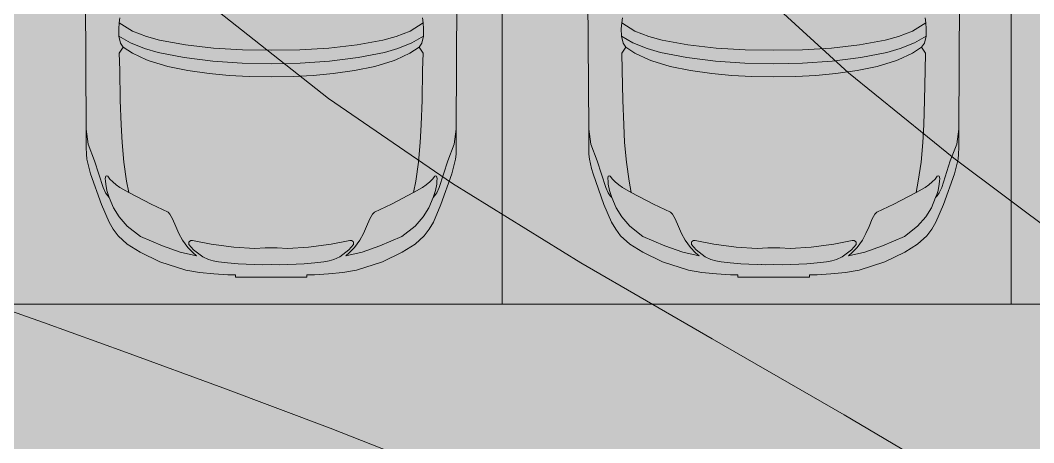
# Model space of a CAD drawing. Header units: millimetres. Extents: x 132836 to 1862386, y -330276 to -143438.
# Drawn here: x 183027 to 188005, y -271291 to -269216 of the extents above; entities that cross this region are included whole.
import ezdxf

# ---------------------------------------------------------------- set-up
doc = ezdxf.new("R2010")
doc.units = ezdxf.units.MM
doc.header["$MEASUREMENT"] = 0
for name, color, linetype in [('Extérieur - Environnement', 7, 'Continuous'), ('Nouveau_CN_01_00', 7, 'Continuous'), ('Nouveau_CN_02_00', 7, 'Continuous')]:
    doc.layers.add(name, color=color, linetype=linetype)

msp = doc.modelspace()

# ---------------------------------------------------------------- hatches: boundary and pattern name
at = {"linetype": 'Continuous', "lineweight": 0, "true_color": 0x6f6f6f}
h = msp.add_hatch(color=8, dxfattribs=at)
h.paths.add_polyline_path([(141848.442, -275935.042), (141848.442, -295062.571), (269220.821, -293826.868), (269220.821, -270902.734), (268763.049, -270902.734), (254213.6, -271040.575), (254213.6, -163437.635), (153156.2, -163437.635), (153156.2, -271040.575), (153182.962, -271040.57), (153183.146, -272000.514, -0.40942736), (149183.681, -275935.042)])
h.paths.add_polyline_path([(158435.584, -260639.953), (155145.584, -260639.953), (155145.584, -248364.953), (155145.584, -243089.974), (155145.584, -242189.974), (158435.584, -242189.974)], flags=0)
h.paths.add_polyline_path([(196775.042, -260810.571), (196775.042, -222495.57), (186955.542, -222495.57), (186955.542, -218295.57), (196754.55, -218295.57), (196754.55, -208495.57), (196754.55, -204495.57), (193355.542, -204495.57), (193355.542, -201780.57), (193355.542, -195161.535), (195576.034, -195161.535), (195576.034, -189810.571), (217850.068, -189810.571), (217850.068, -262266.885), (245610.045, -262266.885), (245610.045, -253395.571), (245626.034, -253395.571), (246426.034, -253395.571), (247826.034, -253395.571), (247826.034, -248005.571), (247826.034, -246605.571), (245626.034, -246605.571), (245610.045, -246605.571), (245610.045, -171995.57), (212806.28, -171995.57), (161503.433, -171995.57), (161503.433, -193810.571), (161503.433, -230015.57), (161503.433, -260810.571)], flags=0)
h.paths.add_polyline_path([(162737.042, -269433.913, -0.09031866), (162858.773, -268727.623, -0.20144873), (163912.639, -267592.74, -0.10421145), (164718.006, -267415.055), (165317.979, -267409.371, -0.10404461), (166125.354, -267571.244, -0.23825546), (167284.257, -268953.318, -0.05518862), (167336.836, -269390.334), (167338.931, -269611.438), (167351.046, -270890.267), (167092.583, -271892.761, -0.26794919), (165370.083, -272909.124), (164770.11, -272914.808, -0.19371746), (163379.252, -272370.185, -0.07056876), (163028.663, -271931.262, -0.1316525), (162751.253, -270933.845)], flags=0)
h.paths.add_polyline_path([(173316.986, -273599.031), (173316.986, -273452.052), (173330.488, -267377.824, -0.3805567), (175316.986, -265609.826), (175394.714, -265609.826), (175394.714, -270609.826), (190394.714, -270609.826), (190394.714, -265609.826), (195356.191, -265609.826, -0.41421356), (196856.191, -267109.826), (196856.191, -273660.699, -0.34550161), (195137.285, -275433.432), (175327.752, -275599.002, -0.4157911)], flags=0)
h.paths.add_polyline_path([(205510.093, -271504.083, -0.13447393), (205230.948, -270484.937), (205230.948, -268984.937, -0.41421356), (207230.948, -266984.937), (207830.948, -266984.937, -0.41421356), (209830.948, -268984.937), (209830.948, -270484.937, -0.12882035), (209574.03, -271465.581, -0.27093629), (207830.948, -272484.937), (207230.948, -272484.937, -0.26498)], flags=0)
h.paths.add_polyline_path([(217862.687, -273329.325), (217869.949, -267730.336, -0.09856151), (218100.718, -266943.721), (218117.681, -266951.545, -0.258849), (219955.479, -265605.827), (219953.141, -265587.294), (220637.569, -265587.294), (220637.569, -265687.294), (220637.569, -270687.294), (250537.569, -270687.294), (250537.569, -265687.294), (252208.004, -265687.294), (254186.294, -265687.294), (254186.294, -267687.294), (254186.294, -271062.255, 0.00134576), (254186.323, -271073.021), (254197.209, -273095.233, -0.41421356), (252208.004, -275105.97), (243484.534, -275105.97, -0.00518896), (243431.438, -275116.103), (235447.992, -275196.191), (220071.012, -275253.24, -0.38655333), (217873.089, -273475.385, -0.02518922)], flags=0)
at = {"linetype": 'Continuous', "lineweight": 0, "true_color": 0x90b349}
msp.add_hatch(color=55, dxfattribs=at).paths.add_polyline_path([(175394.714, -271810.115), (175394.714, -273590.239), (195581.991, -273450.488), (195571.148, -271436.346), (195571.148, -271563.708), (190571.148, -271563.708), (190571.148, -270609.826), (188115.569, -270609.826), (187894.714, -270609.826), (185394.714, -270609.826), (182894.714, -270609.826), (180394.714, -270609.826), (177894.714, -270609.826), (175394.714, -270609.826)])

# ---------------------------------------------------------------- linework, layer by layer
at = {"color": 9, "linetype": 'Continuous', "lineweight": 5}
msp.add_lwpolyline([(173316.986, -273452.052), (173316.986, -273599.031, 0.4157911), (175327.752, -275599.002), (195137.285, -275433.432, 0.34550161), (196856.191, -273660.699), (196856.191, -267109.826, 0.41421356), (195356.191, -265609.826), (190394.714, -265609.826), (190394.714, -270609.826), (175394.714, -270609.826), (175394.714, -265609.826), (175316.986, -265609.826, 0.3805567), (173330.488, -267377.824)], format="xyb", close=True, dxfattribs=at)
at = {"color": 255, "linetype": 'Continuous', "lineweight": 5, "flags": 128}
for points in [[(185394.714, -270609.826), (185394.714, -265609.826)], [(185394.714, -265609.826), (185394.714, -270609.826)], [(187894.714, -270609.826), (187894.714, -265609.826)], [(187894.714, -265609.826), (187894.714, -270609.826)], [(182894.714, -270609.826), (185394.714, -270609.826)], [(185394.714, -270609.826), (187894.714, -270609.826)], [(187894.714, -270609.826), (190394.714, -270609.826)]]:
    msp.add_lwpolyline(points, dxfattribs=at)
at = {"color": 7, "linetype": 'Continuous', "lineweight": 5}
msp.add_lwpolyline([(175394.714, -271810.115), (175394.714, -273590.239), (195581.991, -273450.488), (195571.148, -271436.346), (195571.148, -271563.708), (190571.148, -271563.708), (190571.148, -270609.826), (188115.569, -270609.826), (187894.714, -270609.826), (185394.714, -270609.826), (182894.714, -270609.826), (180394.714, -270609.826), (177894.714, -270609.826), (175394.714, -270609.826)], close=True, dxfattribs=at)
at = {"layer": 'Extérieur - Environnement', "color": 7, "linetype": 'Continuous', "lineweight": 13}
for p, q in [((183346.965, -269096.19), (183351.116, -269751.346)), ((183346.965, -269096.19), (183351.116, -269751.346)), ((185168.006, -269751.346), (185172.157, -269096.19)), ((185172.157, -269096.19), (185168.006, -269751.346)), ((185815.491, -269096.19), (185819.642, -269751.346)), ((185815.491, -269096.19), (185819.642, -269751.346)), ((187636.533, -269751.346), (187640.684, -269096.19)), ((187640.684, -269096.19), (187636.533, -269751.346)), ((183516.174, -269203.417), (183512.884, -269228.342)), ((185002.947, -269203.417), (185006.237, -269228.342)), ((185984.701, -269203.417), (185981.411, -269228.342)), ((187471.474, -269203.417), (187474.764, -269228.342)), ((183512.884, -269228.342), (183510.741, -269258.769)), ((183510.741, -269258.769), (183511.52, -269294.132)), ((183577.698, -269268.776), (183512.884, -269228.342)), ((184941.424, -269268.776), (185006.237, -269228.342)), ((185006.237, -269228.342), (185008.381, -269258.769)), ((185008.381, -269258.769), (185007.601, -269294.132)), ((185981.411, -269228.342), (185979.268, -269258.769)), ((185979.268, -269258.769), (185980.047, -269294.132)), ((186046.224, -269268.776), (185981.411, -269228.342)), ((187409.951, -269268.776), (187474.764, -269228.342)), ((187474.764, -269228.342), (187476.907, -269258.769)), ((187476.907, -269258.769), (187476.128, -269294.132)), ((183567.899, -269327.351), (183511.52, -269294.132)), ((183511.52, -269294.132), (183519.848, -269327.849)), ((183646.453, -269295.032), (183577.694, -269268.775)), ((183711.589, -269313.743), (183646.447, -269295.03)), ((184807.532, -269313.743), (184872.675, -269295.03)), ((184872.668, -269295.032), (184941.427, -269268.775)), ((184951.223, -269327.351), (185007.601, -269294.132)), ((185007.601, -269294.132), (184999.273, -269327.849)), ((186036.425, -269327.351), (185980.047, -269294.132)), ((185980.047, -269294.132), (185988.375, -269327.849)), ((186114.98, -269295.032), (186046.221, -269268.775)), ((186180.116, -269313.743), (186114.974, -269295.03)), ((187276.059, -269313.743), (187341.201, -269295.03)), ((187341.195, -269295.032), (187409.954, -269268.775)), ((187419.749, -269327.351), (187476.128, -269294.132)), ((187476.128, -269294.132), (187467.8, -269327.849)), ((183533.164, -269347.206), (183513.633, -269377.595)), ((183519.848, -269327.849), (183519.875, -269327.864)), ((183533.164, -269347.206), (183519.848, -269327.849)), ((183533.17, -269347.246), (183533.164, -269347.206)), ((183533.17, -269347.246), (183577.773, -269376.964)), ((183638.102, -269354.974), (183567.899, -269327.351)), ((183703.749, -269373.739), (183638.102, -269354.974)), ((183837.881, -269337.166), (183711.584, -269313.742)), ((183976.025, -269352.527), (183837.881, -269337.166)), ((184118.955, -269360.929), (183976.023, -269352.527)), ((184259.59, -269363.489), (184118.953, -269360.929)), ((184259.532, -269363.489), (184400.169, -269360.929)), ((184400.167, -269360.929), (184543.099, -269352.527)), ((184543.097, -269352.527), (184681.24, -269337.166)), ((184681.24, -269337.166), (184807.538, -269313.742)), ((184815.373, -269373.739), (184881.02, -269354.974)), ((184881.02, -269354.974), (184951.223, -269327.351)), ((184985.952, -269347.246), (184941.349, -269376.964)), ((184985.952, -269347.246), (184985.957, -269347.206)), ((184985.957, -269347.206), (184999.273, -269327.849)), ((184985.957, -269347.206), (185005.488, -269377.595)), ((184999.273, -269327.849), (184999.247, -269327.864)), ((186001.691, -269347.206), (185982.16, -269377.595)), ((185988.375, -269327.849), (185988.401, -269327.864)), ((186001.691, -269347.206), (185988.375, -269327.849)), ((186001.697, -269347.246), (186001.691, -269347.206)), ((186001.697, -269347.246), (186046.3, -269376.964)), ((186106.629, -269354.974), (186036.425, -269327.351)), ((186172.275, -269373.739), (186106.629, -269354.974)), ((186306.408, -269337.166), (186180.11, -269313.742)), ((186444.552, -269352.527), (186306.408, -269337.166)), ((186587.482, -269360.929), (186444.549, -269352.527)), ((186728.116, -269363.489), (186587.479, -269360.929)), ((186728.058, -269363.489), (186868.695, -269360.929)), ((186868.693, -269360.929), (187011.626, -269352.527)), ((187011.623, -269352.527), (187149.767, -269337.166)), ((187149.767, -269337.166), (187276.064, -269313.742)), ((187283.899, -269373.739), (187349.546, -269354.974)), ((187349.546, -269354.974), (187419.749, -269327.351)), ((187454.478, -269347.246), (187409.875, -269376.964)), ((187454.478, -269347.246), (187454.484, -269347.206)), ((187454.484, -269347.206), (187467.8, -269327.849)), ((187454.484, -269347.206), (187474.015, -269377.595)), ((187467.8, -269327.849), (187467.774, -269327.864)), ((183513.633, -269377.595), (183515.812, -269460.947)), ((183577.773, -269376.964), (183647.652, -269409.539)), ((183647.652, -269409.539), (183660.712, -269414.401)), ((183832.191, -269399.288), (183703.749, -269373.739)), ((183972.873, -269416.628), (183832.191, -269399.288)), ((184546.249, -269416.628), (184686.931, -269399.288)), ((184686.931, -269399.288), (184815.373, -269373.739)), ((184871.47, -269409.539), (184858.409, -269414.401)), ((184941.349, -269376.964), (184871.47, -269409.539)), ((185005.488, -269377.595), (185003.309, -269460.947)), ((185982.16, -269377.595), (185984.339, -269460.947)), ((186046.3, -269376.964), (186116.179, -269409.539)), ((186116.179, -269409.539), (186129.239, -269414.401)), ((186300.718, -269399.288), (186172.275, -269373.739)), ((186441.399, -269416.628), (186300.718, -269399.288)), ((187014.776, -269416.628), (187155.457, -269399.288)), ((187155.457, -269399.288), (187283.899, -269373.739)), ((187339.996, -269409.539), (187326.936, -269414.401)), ((187409.875, -269376.964), (187339.996, -269409.539)), ((187474.015, -269377.595), (187471.836, -269460.947)), ((183515.811, -269460.884), (183518.457, -269607.709)), ((183515.814, -269460.93), (183515.814, -269460.947)), ((183660.712, -269414.402), (183751.253, -269442.215)), ((183751.253, -269442.215), (183850.301, -269463.144)), ((184117.657, -269426.446), (183972.873, -269416.628)), ((184259.561, -269429.553), (184117.657, -269426.446)), ((184259.561, -269429.553), (184401.465, -269426.446)), ((184401.465, -269426.446), (184546.249, -269416.628)), ((184767.868, -269442.215), (184668.821, -269463.144)), ((184858.409, -269414.402), (184767.868, -269442.215)), ((185003.31, -269460.884), (185000.665, -269607.709)), ((185003.308, -269460.93), (185003.308, -269460.947)), ((185984.338, -269460.884), (185986.983, -269607.709)), ((185984.34, -269460.93), (185984.341, -269460.947)), ((186129.239, -269414.402), (186219.78, -269442.215)), ((186219.78, -269442.215), (186318.827, -269463.144)), ((186586.184, -269426.446), (186441.399, -269416.628)), ((186728.087, -269429.553), (186586.184, -269426.446)), ((186728.087, -269429.553), (186869.991, -269426.446)), ((186869.991, -269426.446), (187014.776, -269416.628)), ((187236.395, -269442.215), (187137.347, -269463.144)), ((187326.936, -269414.402), (187236.395, -269442.215)), ((187471.837, -269460.884), (187469.192, -269607.709)), ((187471.835, -269460.93), (187471.834, -269460.947)), ((183850.301, -269463.144), (183955.208, -269477.969)), ((183955.208, -269477.969), (184053.169, -269486.764)), ((184053.169, -269486.764), (184151.742, -269491.741)), ((184151.742, -269491.741), (184259.567, -269493.485)), ((184367.38, -269491.741), (184259.554, -269493.485)), ((184465.952, -269486.764), (184367.38, -269491.741)), ((184563.914, -269477.969), (184465.952, -269486.764)), ((184668.821, -269463.144), (184563.914, -269477.969)), ((186318.827, -269463.144), (186423.734, -269477.969)), ((186423.734, -269477.969), (186521.696, -269486.764)), ((186521.696, -269486.764), (186620.268, -269491.741)), ((186620.268, -269491.741), (186728.094, -269493.485)), ((186835.906, -269491.741), (186728.081, -269493.485)), ((186934.479, -269486.764), (186835.906, -269491.741)), ((187032.44, -269477.969), (186934.479, -269486.764)), ((187137.347, -269463.144), (187032.44, -269477.969)), ((183518.457, -269607.709), (183522.749, -269729.168)), ((185000.665, -269607.709), (184996.373, -269729.168)), ((185986.983, -269607.709), (185991.275, -269729.168)), ((187469.192, -269607.709), (187464.899, -269729.168)), ((183351.116, -269751.346), (183351.032, -269802.17)), ((183351.116, -269751.346), (183351.032, -269802.17)), ((183351.116, -269751.346), (183360.959, -269824.712)), ((183522.749, -269729.168), (183527.286, -269815.707)), ((184996.373, -269729.168), (184991.836, -269815.707)), ((185168.006, -269751.346), (185158.163, -269824.712)), ((185168.089, -269802.17), (185168.006, -269751.346)), ((185168.006, -269751.346), (185168.089, -269802.17)), ((185819.642, -269751.346), (185819.559, -269802.17)), ((185819.642, -269751.346), (185819.559, -269802.17)), ((185819.642, -269751.346), (185829.485, -269824.712)), ((185991.275, -269729.168), (185995.812, -269815.707)), ((187464.899, -269729.168), (187460.362, -269815.707)), ((187636.533, -269751.346), (187626.69, -269824.712)), ((187636.616, -269802.17), (187636.533, -269751.346)), ((187636.533, -269751.346), (187636.616, -269802.17)), ((183351.032, -269802.17), (183351.143, -269840.241)), ((183351.032, -269802.17), (183351.143, -269840.241)), ((185167.978, -269840.241), (185168.089, -269802.17)), ((185168.089, -269802.17), (185167.978, -269840.241)), ((185819.559, -269802.17), (185819.67, -269840.241)), ((185819.559, -269802.17), (185819.67, -269840.241)), ((187636.505, -269840.241), (187636.616, -269802.17)), ((187636.616, -269802.17), (187636.505, -269840.241)), ((183351.143, -269840.241), (183351.67, -269873.351)), ((183351.143, -269840.241), (183351.67, -269873.351)), ((183360.959, -269824.712), (183392.484, -269907.076)), ((183372.073, -269853.75), (183372.125, -269854.762)), ((183527.284, -269815.686), (183536.065, -269913)), ((183536.065, -269913), (183527.314, -269815.707)), ((184991.838, -269815.686), (184983.057, -269913)), ((184983.057, -269913), (184991.808, -269815.707)), ((185158.163, -269824.712), (185126.637, -269907.076)), ((185147.048, -269853.75), (185146.997, -269854.762)), ((185167.452, -269873.351), (185167.978, -269840.241)), ((185167.978, -269840.241), (185167.452, -269873.351)), ((185819.67, -269840.241), (185820.197, -269873.351)), ((185819.67, -269840.241), (185820.197, -269873.351)), ((185829.485, -269824.712), (185861.011, -269907.076)), ((185840.6, -269853.75), (185840.651, -269854.762)), ((185995.81, -269815.686), (186004.591, -269913)), ((186004.591, -269913), (185995.84, -269815.707)), ((187460.364, -269815.686), (187451.584, -269913)), ((187451.584, -269913), (187460.335, -269815.707)), ((187626.69, -269824.712), (187595.164, -269907.076)), ((187615.575, -269853.75), (187615.523, -269854.762)), ((187635.978, -269873.351), (187636.505, -269840.241)), ((187636.505, -269840.241), (187635.978, -269873.351)), ((183351.67, -269873.351), (183354.471, -269897.495)), ((183351.67, -269873.351), (183354.471, -269897.495)), ((183354.471, -269897.495), (183364.868, -269944.851)), ((183364.868, -269944.851), (183354.471, -269897.495)), ((183392.484, -269907.076), (183434.085, -270036.675)), ((185126.637, -269907.076), (185085.037, -270036.675)), ((185154.254, -269944.851), (185164.651, -269897.495)), ((185154.254, -269944.851), (185164.651, -269897.495)), ((185164.651, -269897.495), (185167.452, -269873.351)), ((185167.452, -269873.351), (185164.651, -269897.495)), ((185820.197, -269873.351), (185822.997, -269897.495)), ((185820.197, -269873.351), (185822.997, -269897.495)), ((185822.997, -269897.495), (185833.395, -269944.851)), ((185833.395, -269944.851), (185822.997, -269897.495)), ((185861.011, -269907.076), (185902.612, -270036.675)), ((187595.164, -269907.076), (187553.563, -270036.675)), ((187622.78, -269944.851), (187633.178, -269897.495)), ((187622.78, -269944.851), (187633.178, -269897.495)), ((187633.178, -269897.495), (187635.978, -269873.351)), ((187635.978, -269873.351), (187633.178, -269897.495)), ((183364.868, -269944.851), (183371.883, -269970.356)), ((183371.883, -269970.356), (183364.868, -269944.851)), ((183536.065, -269913), (183549.687, -270006.245)), ((184983.057, -269913), (184969.435, -270006.245)), ((185147.239, -269970.356), (185154.254, -269944.851)), ((185147.239, -269970.356), (185154.254, -269944.851)), ((185833.395, -269944.851), (185840.41, -269970.356)), ((185840.41, -269970.356), (185833.395, -269944.851)), ((186004.591, -269913), (186018.213, -270006.245)), ((187451.584, -269913), (187437.961, -270006.245)), ((187615.765, -269970.356), (187622.78, -269944.851)), ((187615.765, -269970.356), (187622.78, -269944.851)), ((183371.883, -269970.356), (183425.701, -270120.292)), ((183425.701, -270120.292), (183371.883, -269970.356)), ((183447.09, -269981.131), (183444.356, -269992.834)), ((183444.356, -269992.834), (183445.67, -270005.929)), ((183445.67, -270005.929), (183446.617, -270020.858)), ((183451.543, -269979.866), (183447.09, -269981.131)), ((183456.431, -269982.023), (183451.543, -269979.866)), ((183467.37, -269996.313), (183456.431, -269982.023)), ((183480.992, -270009.851), (183467.37, -269996.313)), ((183549.683, -270006.222), (183559.963, -270062.483)), ((184969.439, -270006.222), (184959.159, -270062.483)), ((185038.13, -270009.851), (185051.752, -269996.313)), ((185051.752, -269996.313), (185062.691, -269982.023)), ((185062.691, -269982.023), (185067.578, -269979.866)), ((185067.578, -269979.866), (185072.032, -269981.131)), ((185072.032, -269981.131), (185074.765, -269992.834)), ((185073.451, -270005.929), (185072.505, -270020.858)), ((185074.765, -269992.834), (185073.451, -270005.929)), ((185093.42, -270120.292), (185147.239, -269970.356)), ((185093.42, -270120.292), (185147.239, -269970.356)), ((185840.41, -269970.356), (185894.228, -270120.292)), ((185894.228, -270120.292), (185840.41, -269970.356)), ((185915.616, -269981.131), (185912.883, -269992.834)), ((185912.883, -269992.834), (185914.197, -270005.929)), ((185914.197, -270005.929), (185915.143, -270020.858)), ((185920.07, -269979.866), (185915.616, -269981.131)), ((185924.958, -269982.023), (185920.07, -269979.866)), ((185935.896, -269996.313), (185924.958, -269982.023)), ((185949.518, -270009.851), (185935.896, -269996.313)), ((186018.209, -270006.222), (186028.49, -270062.483)), ((187437.966, -270006.222), (187427.685, -270062.483)), ((187506.656, -270009.851), (187520.278, -269996.313)), ((187520.278, -269996.313), (187531.217, -269982.023)), ((187531.217, -269982.023), (187536.105, -269979.866)), ((187536.105, -269979.866), (187540.558, -269981.131)), ((187540.558, -269981.131), (187543.292, -269992.834)), ((187541.978, -270005.929), (187541.032, -270020.858)), ((187543.292, -269992.834), (187541.978, -270005.929)), ((187561.947, -270120.292), (187615.765, -269970.356)), ((187561.947, -270120.292), (187615.765, -269970.356)), ((183446.422, -270062.989), (183434.085, -270036.675)), ((183446.617, -270020.858), (183452.523, -270051.665)), ((183452.523, -270051.665), (183458.869, -270071.466)), ((183498.065, -270024.653), (183480.992, -270009.851)), ((183516.007, -270037.938), (183498.065, -270024.653)), ((183559.963, -270062.483), (183516.007, -270037.938)), ((184959.159, -270062.483), (185003.114, -270037.938)), ((185003.114, -270037.938), (185021.056, -270024.653)), ((185021.056, -270024.653), (185038.13, -270009.851)), ((185066.599, -270051.665), (185060.253, -270071.466)), ((185072.505, -270020.858), (185066.599, -270051.665)), ((185072.7, -270062.989), (185085.037, -270036.675)), ((185914.948, -270062.989), (185902.612, -270036.675)), ((185915.143, -270020.858), (185921.05, -270051.665)), ((185921.05, -270051.665), (185927.396, -270071.466)), ((185966.592, -270024.653), (185949.518, -270009.851)), ((185984.534, -270037.938), (185966.592, -270024.653)), ((186028.49, -270062.483), (185984.534, -270037.938)), ((187427.685, -270062.483), (187471.641, -270037.938)), ((187471.641, -270037.938), (187489.583, -270024.653)), ((187489.583, -270024.653), (187506.656, -270009.851)), ((187535.125, -270051.665), (187528.779, -270071.466)), ((187541.032, -270020.858), (187535.125, -270051.665)), ((187541.226, -270062.989), (187553.563, -270036.675)), ((183456.865, -270077.539), (183446.422, -270062.989)), ((183464.191, -270086.838), (183456.865, -270077.539)), ((183458.869, -270071.466), (183464.191, -270086.838)), ((183485.375, -270137.137), (183464.191, -270086.838)), ((183669.377, -270118.863), (183559.963, -270062.483)), ((184849.744, -270118.863), (184959.159, -270062.483)), ((185033.747, -270137.137), (185054.931, -270086.838)), ((185060.253, -270071.466), (185054.931, -270086.838)), ((185054.931, -270086.838), (185062.257, -270077.539)), ((185062.257, -270077.539), (185072.7, -270062.989)), ((185925.392, -270077.539), (185914.948, -270062.989)), ((185932.718, -270086.838), (185925.392, -270077.539)), ((185927.396, -270071.466), (185932.718, -270086.838)), ((185953.901, -270137.137), (185932.718, -270086.838)), ((186137.904, -270118.863), (186028.49, -270062.483)), ((187318.271, -270118.863), (187427.685, -270062.483)), ((187502.273, -270137.137), (187523.457, -270086.838)), ((187528.779, -270071.466), (187523.457, -270086.838)), ((187523.457, -270086.838), (187530.783, -270077.539)), ((187530.783, -270077.539), (187541.226, -270062.989)), ((183425.701, -270120.292), (183462.94, -270207.265)), ((183462.94, -270207.265), (183425.701, -270120.292)), ((183512.59, -270181.487), (183485.375, -270137.137)), ((183752.814, -270157.969), (183669.377, -270118.863)), ((183762.203, -270168.388), (183752.814, -270157.969)), ((184756.918, -270168.388), (184766.307, -270157.969)), ((184766.307, -270157.969), (184849.744, -270118.863)), ((185006.532, -270181.487), (185033.747, -270137.137)), ((185056.182, -270207.265), (185093.42, -270120.292)), ((185056.182, -270207.265), (185093.42, -270120.292)), ((185894.228, -270120.292), (185931.466, -270207.265)), ((185931.466, -270207.265), (185894.228, -270120.292)), ((185981.116, -270181.487), (185953.901, -270137.137)), ((186221.341, -270157.969), (186137.904, -270118.863)), ((186230.73, -270168.388), (186221.341, -270157.969)), ((187225.445, -270168.388), (187234.834, -270157.969)), ((187234.834, -270157.969), (187318.271, -270118.863)), ((187475.059, -270181.487), (187502.273, -270137.137)), ((187524.708, -270207.265), (187561.947, -270120.292)), ((187524.708, -270207.265), (187561.947, -270120.292)), ((183462.94, -270207.265), (183483.485, -270242.637)), ((183462.94, -270207.265), (183483.485, -270242.637)), ((183552.908, -270226.845), (183512.59, -270181.487)), ((183775.384, -270191.085), (183762.203, -270168.388)), ((183791.524, -270228.814), (183775.37, -270191.061)), ((184727.598, -270228.814), (184743.751, -270191.061)), ((184743.738, -270191.085), (184756.918, -270168.388)), ((184966.214, -270226.845), (185006.532, -270181.487)), ((185035.637, -270242.637), (185056.182, -270207.265)), ((185056.182, -270207.265), (185035.637, -270242.637)), ((185931.466, -270207.265), (185952.011, -270242.637)), ((185931.466, -270207.265), (185952.011, -270242.637)), ((186021.434, -270226.845), (185981.116, -270181.487)), ((186243.911, -270191.085), (186230.73, -270168.388)), ((186260.05, -270228.814), (186243.897, -270191.061)), ((187196.124, -270228.814), (187212.278, -270191.061)), ((187212.264, -270191.085), (187225.445, -270168.388)), ((187434.741, -270226.845), (187475.059, -270181.487)), ((187504.164, -270242.637), (187524.708, -270207.265)), ((187524.708, -270207.265), (187504.164, -270242.637)), ((183483.485, -270242.637), (183507.663, -270274.057)), ((183483.485, -270242.637), (183507.663, -270274.057)), ((183617.234, -270277.574), (183552.908, -270226.845)), ((183806.591, -270263.214), (183791.524, -270228.814)), ((184712.53, -270263.214), (184727.598, -270228.814)), ((184901.888, -270277.574), (184966.214, -270226.845)), ((185011.459, -270274.057), (185035.637, -270242.637)), ((185035.637, -270242.637), (185011.459, -270274.057)), ((185952.011, -270242.637), (185976.189, -270274.057)), ((185952.011, -270242.637), (185976.189, -270274.057)), ((186085.76, -270277.574), (186021.434, -270226.845)), ((186275.118, -270263.214), (186260.05, -270228.814)), ((187181.057, -270263.214), (187196.124, -270228.814)), ((187370.414, -270277.574), (187434.741, -270226.845)), ((187479.986, -270274.057), (187504.164, -270242.637)), ((187504.164, -270242.637), (187479.986, -270274.057)), ((183507.663, -270274.057), (183552.691, -270315.366)), ((183507.663, -270274.057), (183552.691, -270315.366)), ((183617.234, -270277.574), (183725.268, -270324.617)), ((183824.374, -270296.215), (183806.591, -270263.214)), ((183850.119, -270332.552), (183824.374, -270296.215)), ((183855.085, -270305.748), (183857.529, -270301.855)), ((183855.233, -270316.575), (183855.085, -270305.748)), ((183857.529, -270301.855), (183864.775, -270298.21)), ((183864.775, -270298.21), (183873.688, -270297.958)), ((183873.688, -270297.958), (183964.555, -270316.412)), ((184645.434, -270297.958), (184554.567, -270316.412)), ((184654.347, -270298.21), (184645.434, -270297.958)), ((184661.593, -270301.855), (184654.347, -270298.21)), ((184664.037, -270305.748), (184661.593, -270301.855)), ((184663.889, -270316.575), (184664.037, -270305.748)), ((184669.002, -270332.552), (184694.748, -270296.215)), ((184694.748, -270296.215), (184712.53, -270263.214)), ((184901.888, -270277.574), (184793.854, -270324.617)), ((184966.43, -270315.366), (185011.459, -270274.057)), ((185011.459, -270274.057), (184966.43, -270315.366)), ((185976.189, -270274.057), (186021.218, -270315.366)), ((185976.189, -270274.057), (186021.218, -270315.366)), ((186085.76, -270277.574), (186193.794, -270324.617)), ((186292.9, -270296.215), (186275.118, -270263.214)), ((186318.646, -270332.552), (186292.9, -270296.215)), ((186323.611, -270305.748), (186326.056, -270301.855)), ((186323.759, -270316.575), (186323.611, -270305.748)), ((186326.056, -270301.855), (186333.302, -270298.21)), ((186333.302, -270298.21), (186342.214, -270297.958)), ((186342.214, -270297.958), (186433.081, -270316.412)), ((187113.96, -270297.958), (187023.094, -270316.412)), ((187122.873, -270298.21), (187113.96, -270297.958)), ((187130.119, -270301.855), (187122.873, -270298.21)), ((187132.563, -270305.748), (187130.119, -270301.855)), ((187132.415, -270316.575), (187132.563, -270305.748)), ((187137.529, -270332.552), (187163.274, -270296.215)), ((187163.274, -270296.215), (187181.057, -270263.214)), ((187370.414, -270277.574), (187262.381, -270324.617)), ((187434.957, -270315.366), (187479.986, -270274.057)), ((187479.986, -270274.057), (187434.957, -270315.366)), ((183552.691, -270315.366), (183616.408, -270354.962)), ((183552.691, -270315.366), (183616.408, -270354.962)), ((183616.408, -270354.962), (183713.203, -270401.747)), ((183616.408, -270354.962), (183713.203, -270401.747)), ((183725.268, -270324.617), (183812.499, -270354.753)), ((183892.746, -270372.646), (183812.499, -270354.753)), ((183875.989, -270357.827), (183850.119, -270332.552)), ((183878.292, -270343.397), (183855.233, -270316.575)), ((183892.746, -270372.646), (183875.989, -270357.827)), ((183923.053, -270378.587), (183878.292, -270343.397)), ((183964.555, -270316.412), (184075.58, -270330.869)), ((184075.58, -270330.869), (184178.717, -270337.753)), ((184229.839, -270333.08), (184178.717, -270337.753)), ((184229.839, -270333.08), (184260.376, -270333.08)), ((184289.283, -270333.08), (184258.746, -270333.08)), ((184289.283, -270333.08), (184340.405, -270337.753)), ((184443.542, -270330.869), (184340.405, -270337.753)), ((184554.567, -270316.412), (184443.542, -270330.869)), ((184596.069, -270378.587), (184640.829, -270343.397)), ((184626.376, -270372.646), (184706.623, -270354.753)), ((184626.376, -270372.646), (184643.133, -270357.827)), ((184640.829, -270343.397), (184663.889, -270316.575)), ((184643.133, -270357.827), (184669.002, -270332.552)), ((184793.854, -270324.617), (184706.623, -270354.753)), ((184805.919, -270401.747), (184902.714, -270354.962)), ((184902.714, -270354.962), (184805.919, -270401.747)), ((184902.714, -270354.962), (184966.43, -270315.366)), ((184966.43, -270315.366), (184902.714, -270354.962)), ((186021.218, -270315.366), (186084.935, -270354.962)), ((186021.218, -270315.366), (186084.935, -270354.962)), ((186084.935, -270354.962), (186181.73, -270401.747)), ((186084.935, -270354.962), (186181.73, -270401.747)), ((186193.794, -270324.617), (186281.025, -270354.753)), ((186361.272, -270372.646), (186281.025, -270354.753)), ((186344.515, -270357.827), (186318.646, -270332.552)), ((186346.819, -270343.397), (186323.759, -270316.575)), ((186361.272, -270372.646), (186344.515, -270357.827)), ((186391.579, -270378.587), (186346.819, -270343.397)), ((186433.081, -270316.412), (186544.106, -270330.869)), ((186544.106, -270330.869), (186647.243, -270337.753)), ((186698.366, -270333.08), (186647.243, -270337.753)), ((186698.366, -270333.08), (186728.902, -270333.08)), ((186757.809, -270333.08), (186727.272, -270333.08)), ((186757.809, -270333.08), (186808.931, -270337.753)), ((186912.068, -270330.869), (186808.931, -270337.753)), ((187023.094, -270316.412), (186912.068, -270330.869)), ((187064.595, -270378.587), (187109.356, -270343.397)), ((187094.903, -270372.646), (187175.15, -270354.753)), ((187094.903, -270372.646), (187111.659, -270357.827)), ((187109.356, -270343.397), (187132.415, -270316.575)), ((187111.659, -270357.827), (187137.529, -270332.552)), ((187262.381, -270324.617), (187175.15, -270354.753)), ((187274.445, -270401.747), (187371.24, -270354.962)), ((187371.24, -270354.962), (187274.445, -270401.747)), ((187371.24, -270354.962), (187434.957, -270315.366)), ((187434.957, -270315.366), (187371.24, -270354.962)), ((183713.203, -270401.747), (183840.692, -270443.385)), ((183840.692, -270443.385), (183713.203, -270401.747)), ((183951.212, -270390.74), (183923.053, -270378.587)), ((183951.212, -270390.74), (183974.78, -270396.82)), ((183974.776, -270396.819), (184000.773, -270401.804)), ((184000.76, -270401.802), (184045.678, -270407.761)), ((184045.678, -270407.761), (184097.571, -270411.686)), ((184473.443, -270407.761), (184421.551, -270411.686)), ((184518.361, -270401.802), (184473.443, -270407.761)), ((184544.346, -270396.819), (184518.349, -270401.804)), ((184567.909, -270390.74), (184544.341, -270396.82)), ((184567.909, -270390.74), (184596.069, -270378.587)), ((184678.43, -270443.385), (184805.919, -270401.747)), ((184678.43, -270443.385), (184805.919, -270401.747)), ((186181.73, -270401.747), (186309.219, -270443.385)), ((186309.219, -270443.385), (186181.73, -270401.747)), ((186419.739, -270390.74), (186391.579, -270378.587)), ((186419.739, -270390.74), (186443.307, -270396.82)), ((186443.302, -270396.819), (186469.3, -270401.804)), ((186469.287, -270401.802), (186514.205, -270407.761)), ((186514.205, -270407.761), (186566.098, -270411.686)), ((186941.97, -270407.761), (186890.077, -270411.686)), ((186986.888, -270401.802), (186941.97, -270407.761)), ((187012.872, -270396.819), (186986.875, -270401.804)), ((187036.436, -270390.74), (187012.868, -270396.82)), ((187036.436, -270390.74), (187064.595, -270378.587)), ((187146.956, -270443.385), (187274.445, -270401.747)), ((187146.956, -270443.385), (187274.445, -270401.747)), ((183840.692, -270443.385), (183906.932, -270454.963)), ((183906.932, -270454.963), (183840.692, -270443.385)), ((183906.932, -270454.963), (183978.551, -270461.515)), ((183978.551, -270461.515), (183906.932, -270454.963)), ((184216.96, -270416.626), (184097.571, -270411.686)), ((184198.427, -270415.992), (184199.068, -270415.992)), ((184259.572, -270416.285), (184216.96, -270416.626)), ((184259.549, -270416.285), (184302.162, -270416.626)), ((184302.162, -270416.626), (184421.551, -270411.686)), ((184320.695, -270415.992), (184320.054, -270415.992)), ((184540.571, -270461.515), (184612.19, -270454.963)), ((184540.571, -270461.515), (184612.19, -270454.963)), ((184612.19, -270454.963), (184678.43, -270443.385)), ((184612.19, -270454.963), (184678.43, -270443.385)), ((186309.219, -270443.385), (186375.459, -270454.963)), ((186375.459, -270454.963), (186309.219, -270443.385)), ((186375.459, -270454.963), (186447.078, -270461.515)), ((186447.078, -270461.515), (186375.459, -270454.963)), ((186685.486, -270416.626), (186566.098, -270411.686)), ((186666.953, -270415.992), (186667.595, -270415.992)), ((186728.099, -270416.285), (186685.486, -270416.626)), ((186728.076, -270416.285), (186770.688, -270416.626)), ((186770.688, -270416.626), (186890.077, -270411.686)), ((186789.222, -270415.992), (186788.58, -270415.992)), ((187009.097, -270461.515), (187080.716, -270454.963)), ((187009.097, -270461.515), (187080.716, -270454.963)), ((187080.716, -270454.963), (187146.956, -270443.385)), ((187080.716, -270454.963), (187146.956, -270443.385)), ((183978.551, -270461.515), (184046.538, -270465.609)), ((184046.538, -270465.609), (183978.551, -270461.515)), ((184046.538, -270465.609), (184083.799, -270466.699)), ((184083.799, -270466.699), (184046.538, -270465.609)), ((184083.799, -270466.699), (184083.799, -270477.528)), ((184083.799, -270477.528), (184083.799, -270466.699)), ((184083.799, -270477.528), (184435.322, -270477.528)), ((184083.799, -270477.528), (184259.561, -270477.528)), ((184435.322, -270477.528), (184259.561, -270477.528)), ((184435.322, -270466.699), (184472.584, -270465.609)), ((184435.322, -270466.699), (184472.584, -270465.609)), ((184435.322, -270477.528), (184435.322, -270466.699)), ((184435.322, -270477.528), (184435.322, -270466.699)), ((184472.584, -270465.609), (184540.571, -270461.515)), ((184472.584, -270465.609), (184540.571, -270461.515)), ((186447.078, -270461.515), (186515.064, -270465.609)), ((186515.064, -270465.609), (186447.078, -270461.515)), ((186515.064, -270465.609), (186552.326, -270466.699)), ((186552.326, -270466.699), (186515.064, -270465.609)), ((186552.326, -270466.699), (186552.326, -270477.528)), ((186552.326, -270477.528), (186552.326, -270466.699)), ((186552.326, -270477.528), (186903.849, -270477.528)), ((186552.326, -270477.528), (186728.087, -270477.528)), ((186903.849, -270477.528), (186728.087, -270477.528)), ((186903.849, -270466.699), (186941.11, -270465.609)), ((186903.849, -270466.699), (186941.11, -270465.609)), ((186903.849, -270477.528), (186903.849, -270466.699)), ((186903.849, -270477.528), (186903.849, -270466.699)), ((186941.11, -270465.609), (187009.097, -270461.515)), ((186941.11, -270465.609), (187009.097, -270461.515))]:
    msp.add_line(p, q, dxfattribs=at)
at = {"layer": 'Nouveau_CN_01_00', "color": 8, "linetype": 'Continuous', "lineweight": 5, "flags": 128}
for points in [[(182728.586, -263817.799), (183282.449, -264609.922), (183839.114, -265428.029), (184395.905, -266245.783), (184950.144, -267036.85), (185499.156, -267774.895), (186040.263, -268433.582), (186571.654, -268994.857), (187094.968, -269473.796), (187612.709, -269893.752), (188127.381, -270278.084), (188641.488, -270650.145), (189157.534, -271033.293), (189678.022, -271450.882)], [(192174.092, -277603.732), (191649.635, -276944.737), (191159.277, -276312.695), (190714.119, -275727.878), (190320.873, -275205.801), (189968.674, -274742.959), (189642.267, -274331.094), (189326.398, -273961.947), (189005.811, -273627.259), (188665.249, -273318.771), (188289.459, -273028.224), (187863.184, -272747.359), (187376.528, -272469.85), (186841.034, -272197.097), (186273.602, -271932.436), (185691.133, -271679.199), (185110.53, -271440.721), (184548.692, -271220.334), (184022.521, -271021.374), (183548.919, -270847.173), (183140.414, -270700.066), (182792.044, -270578.393)]]:
    msp.add_lwpolyline(points, dxfattribs=at)
at = {"layer": 'Nouveau_CN_02_00', "color": 8, "linetype": 'Continuous', "lineweight": 5, "flags": 128}
msp.add_lwpolyline([(182847.047, -268085.145), (183421.375, -268642.655), (183966.445, -269146.26), (184541.289, -269600.948), (185149.611, -270017.179), (185781.281, -270406.78), (186426.173, -270781.579), (187074.157, -271153.402), (187715.107, -271534.076), (188338.892, -271935.429), (188935.386, -272369.287), (189496.558, -272843.9), (190022.776, -273353.203), (190516.506, -273887.555), (190980.212, -274437.312), (191416.361, -274992.833), (191827.417, -275544.476), (192215.847, -276082.598), (192584.117, -276597.557), (192936.267, -277081.454), (193282.648, -277533.366)], dxfattribs=at)

doc.saveas('drawing.dxf')
